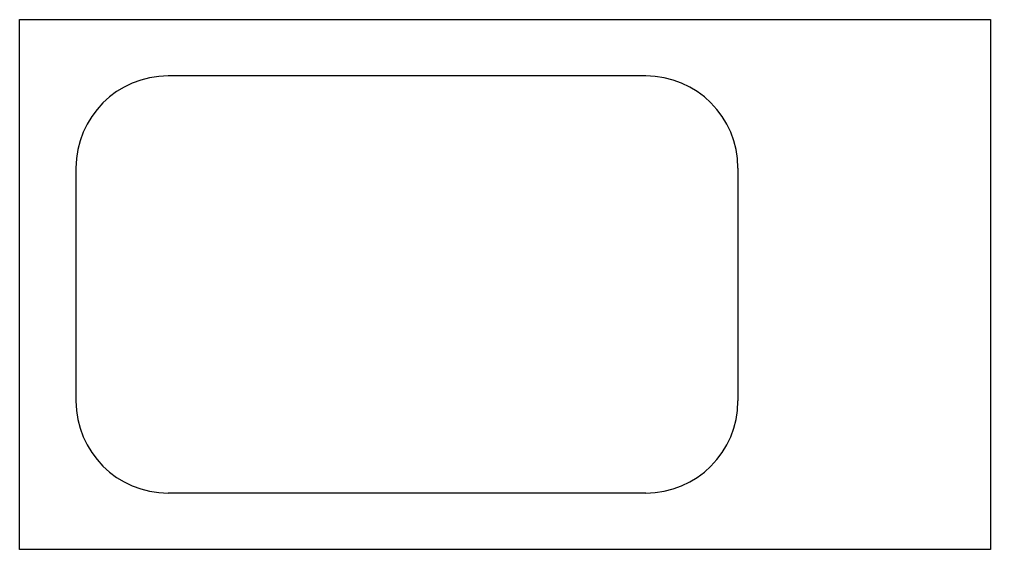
# Model space of a CAD drawing. Header units: millimetres. Extents: x -218 to 202, y -115 to 115.
import ezdxf

# ---------------------------------------------------------------- set-up
doc = ezdxf.new("R2010")
doc.units = ezdxf.units.MM

msp = doc.modelspace()

# ---------------------------------------------------------------- linework, layer by layer
at = {"color": 7, "linetype": 'Continuous'}
for p, q in [((-218.5, -115), (-218.5, 115)), ((-218.5, 115), (202.5, 115)), ((202.5, 115), (202.5, -115)), ((53, 90.5), (-154, 90.5)), ((-194, 50.5), (-194, -50.5)), ((93, 50.5), (93, -50.5)), ((53, -90.5), (-154, -90.5)), ((202.5, -115), (-218.5, -115))]:
    msp.add_line(p, q, dxfattribs=at)
for centre, start, end in [((-154, 50.5), 90, 180), ((53, 50.5), 0, 90), ((-154, -50.5), 180, 270), ((53, -50.5), 270, 0)]:
    msp.add_arc(centre, 40, start, end, dxfattribs=at)

doc.saveas('drawing.dxf')
